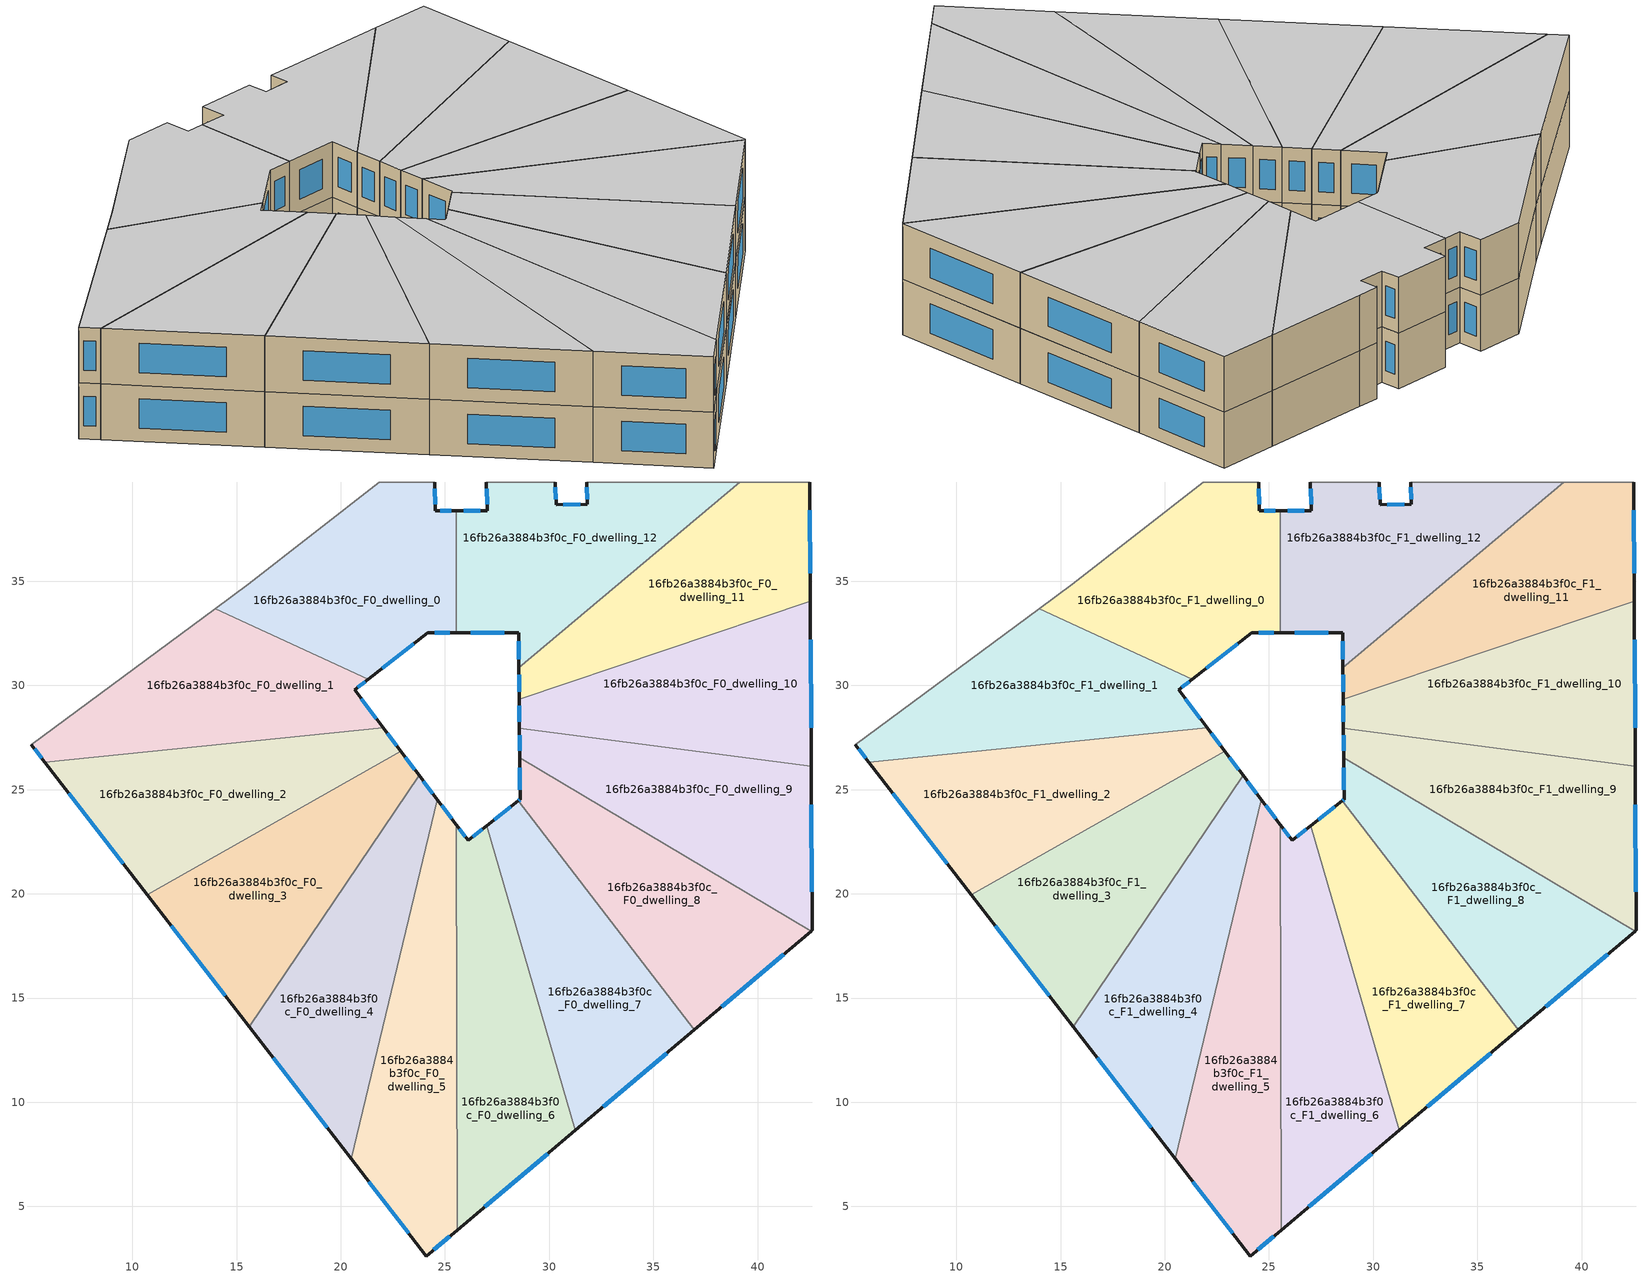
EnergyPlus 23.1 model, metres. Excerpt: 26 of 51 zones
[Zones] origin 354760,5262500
16fb26a3884b3f0c_F0_dwelling_0
 floor ground (EU_floor_Construction): 24.51,39.76 24.54,38.38 25.54,38.38 25.54,32.52 24.18,32.52 21.32,30.29 13.98,33.69 15.55,34.86 21.84,39.76 z0
 wall outside (EU_wall_Construction): 25.54,38.38 24.54,38.38 24.51,39.76 / 21.32,30.29 24.18,32.52 25.54,32.52 z0:3
 wall to 16fb26a3884b3f0c_F0_dwelling_12 (EU_wall_Construction): 25.54,32.52 25.54,38.38 z0:3
 wall to 16fb26a3884b3f0c_F0_dwelling_1 (EU_wall_Construction): 13.98,33.69 21.32,30.29 z0:3
 wall adiabatic (EU_wall_Construction): 24.51,39.76 21.84,39.76 15.55,34.86 13.98,33.69 z0:3
 window (EU_Window_Construction): 25.31,38.38 24.78,38.38 / 24.5,32.52 25.22,32.52 / 21.99,30.82 23.51,32 / 24.53,38.71 24.51,39.44 z0.7:2.3
16fb26a3884b3f0c_F0_dwelling_1
 floor ground (EU_floor_Construction): 21.32,30.29 20.66,29.78 22.03,27.97 5.81,26.31 5.15,27.16 13.98,33.69 z0
 wall outside (EU_wall_Construction): 22.03,27.97 20.66,29.78 21.32,30.29 / 5.15,27.16 5.81,26.31 z0:3
 wall to 16fb26a3884b3f0c_F0_dwelling_2 (EU_wall_Construction): 5.81,26.31 22.03,27.97 z0:3
 wall adiabatic (EU_wall_Construction): 13.98,33.69 5.15,27.16 z0:3
 window (EU_Window_Construction): 20.82,29.9 21.16,30.17 / 21.71,28.4 20.99,29.36 / 5.31,26.96 5.65,26.51 z0.7:2.3
16fb26a3884b3f0c_F0_dwelling_10
 floor ground (EU_floor_Construction): 42.53,34.05 42.58,26.12 28.58,27.94 28.57,29.35 z0
 wall outside (EU_wall_Construction): 28.57,29.35 28.58,27.94 / 42.58,26.12 42.53,34.05 z0:3
 wall to 16fb26a3884b3f0c_F0_dwelling_11 (EU_wall_Construction): 42.53,34.05 28.57,29.35 z0:3
 wall to 16fb26a3884b3f0c_F0_dwelling_9 (EU_wall_Construction): 28.58,27.94 42.58,26.12 z0:3
 window (EU_Window_Construction): 28.57,29.02 28.57,28.27 / 42.57,27.98 42.54,32.19 z0.7:2.3
16fb26a3884b3f0c_F0_dwelling_11
 floor ground (EU_floor_Construction): 42.5,39.75 42.53,34.05 28.57,29.35 28.55,30.86 39.16,39.75 z0
 wall outside (EU_wall_Construction): 28.55,30.86 28.57,29.35 / 42.53,34.05 42.5,39.75 z0:3
 wall to 16fb26a3884b3f0c_F0_dwelling_12 (EU_wall_Construction): 39.16,39.75 28.55,30.86 z0:3
 wall adiabatic (EU_wall_Construction): 42.5,39.75 39.16,39.75 z0:3
 window (EU_Window_Construction): 28.56,30.5 28.56,29.7 / 42.53,35.39 42.51,38.41 z0.7:2.3
16fb26a3884b3f0c_F0_dwelling_12
 floor ground (EU_floor_Construction): 39.16,39.75 28.55,30.86 28.54,32.52 25.54,32.52 25.54,38.38 27.03,38.38 26.99,39.76 30.29,39.76 30.33,38.67 31.83,38.69 31.81,39.76 33.01,39.76 z0
 wall outside (EU_wall_Construction): 31.81,39.76 31.83,38.69 30.33,38.67 30.29,39.76 / 25.54,32.52 28.54,32.52 28.55,30.86 / 26.99,39.76 27.03,38.38 25.54,38.38 z0:3
 wall adiabatic (EU_wall_Construction): 30.29,39.76 26.99,39.76 / 39.16,39.75 33.01,39.76 31.81,39.76 z0:3
 window (EU_Window_Construction): 30.32,38.93 30.3,39.51 / 31.48,38.69 30.69,38.68 / 31.81,39.51 31.83,38.94 / 28.54,32.13 28.55,31.25 / 26.25,32.52 27.84,32.52 / 26.68,38.38 25.89,38.38 / 27,39.43 27.02,38.7 z0.7:2.3
16fb26a3884b3f0c_F0_dwelling_2
 floor ground (EU_floor_Construction): 22.03,27.97 22.89,26.84 10.71,19.97 5.81,26.31 z0
 wall outside (EU_wall_Construction): 22.89,26.84 22.03,27.97 / 5.81,26.31 10.71,19.97 z0:3
 wall to 16fb26a3884b3f0c_F0_dwelling_3 (EU_wall_Construction): 10.71,19.97 22.89,26.84 z0:3
 window (EU_Window_Construction): 22.69,27.1 22.23,27.71 / 6.96,24.82 9.55,21.46 z0.7:2.3
16fb26a3884b3f0c_F0_dwelling_3
 floor ground (EU_floor_Construction): 22.89,26.84 23.76,25.69 15.6,13.63 10.71,19.97 z0
 wall outside (EU_wall_Construction): 23.76,25.69 22.89,26.84 / 10.71,19.97 15.6,13.63 z0:3
 wall to 16fb26a3884b3f0c_F0_dwelling_4 (EU_wall_Construction): 15.6,13.63 23.76,25.69 z0:3
 window (EU_Window_Construction): 23.55,25.96 23.09,26.57 / 11.86,18.48 14.45,15.12 z0.7:2.3
16fb26a3884b3f0c_F0_dwelling_4
 floor ground (EU_floor_Construction): 23.76,25.69 24.63,24.53 20.51,7.29 15.6,13.63 z0
 wall outside (EU_wall_Construction): 24.63,24.53 23.76,25.69 / 15.6,13.63 20.51,7.29 z0:3
 wall to 16fb26a3884b3f0c_F0_dwelling_5 (EU_wall_Construction): 20.51,7.29 24.63,24.53 z0:3
 window (EU_Window_Construction): 24.43,24.8 23.96,25.42 / 16.76,12.14 19.36,8.77 z0.7:2.3
16fb26a3884b3f0c_F0_dwelling_5
 floor ground (EU_floor_Construction): 24.63,24.53 25.55,23.31 25.58,3.86 24.11,2.62 20.51,7.29 z0
 wall outside (EU_wall_Construction): 25.55,23.31 24.63,24.53 / 20.51,7.29 24.11,2.62 25.58,3.86 z0:3
 wall to 16fb26a3884b3f0c_F0_dwelling_6 (EU_wall_Construction): 25.58,3.86 25.55,23.31 z0:3
 window (EU_Window_Construction): 25.34,23.6 24.85,24.24 / 24.46,2.91 25.24,3.57 / 21.35,6.19 23.27,3.72 z0.7:2.3
16fb26a3884b3f0c_F0_dwelling_6
 floor ground (EU_floor_Construction): 27.01,23.27 31.26,8.66 25.58,3.86 25.55,23.31 26.11,22.57 z0
 wall outside (EU_wall_Construction): 27.01,23.27 26.11,22.57 25.55,23.31 / 25.58,3.86 31.26,8.66 z0:3
 wall to 16fb26a3884b3f0c_F0_dwelling_7 (EU_wall_Construction): 31.26,8.66 27.01,23.27 z0:3
 window (EU_Window_Construction): 25.98,22.74 25.68,23.14 / 26.8,23.11 26.33,22.73 / 26.91,4.99 29.92,7.53 z0.7:2.3
16fb26a3884b3f0c_F0_dwelling_7
 floor ground (EU_floor_Construction): 28.52,24.46 36.97,13.48 31.26,8.66 27.01,23.27 z0
 wall outside (EU_wall_Construction): 28.52,24.46 27.01,23.27 / 31.26,8.66 36.97,13.48 z0:3
 wall to 16fb26a3884b3f0c_F0_dwelling_8 (EU_wall_Construction): 36.97,13.48 28.52,24.46 z0:3
 window (EU_Window_Construction): 28.17,24.18 27.37,23.55 / 32.6,9.79 35.63,12.35 z0.7:2.3
16fb26a3884b3f0c_F0_dwelling_8
 floor ground (EU_floor_Construction): 42.58,18.21 36.97,13.48 28.52,24.46 28.6,24.53 28.59,26.52 z0
 wall outside (EU_wall_Construction): 28.59,26.52 28.6,24.53 28.52,24.46 / 36.97,13.48 42.58,18.21 z0:3
 wall to 16fb26a3884b3f0c_F0_dwelling_9 (EU_wall_Construction): 42.58,18.21 28.59,26.52 z0:3
 window (EU_Window_Construction): 28.58,24.51 28.54,24.48 / 28.59,26.06 28.6,25 / 38.29,14.59 41.26,17.1 z0.7:2.3
16fb26a3884b3f0c_F0_dwelling_9
 floor ground (EU_floor_Construction): 42.58,26.12 42.62,18.25 42.58,18.21 28.59,26.52 28.58,27.94 z0
 wall outside (EU_wall_Construction): 28.58,27.94 28.59,26.52 / 42.58,18.21 42.62,18.25 42.58,26.12 z0:3
 window (EU_Window_Construction): 28.58,27.61 28.59,26.86 / 42.61,20.1 42.59,24.27 z0.7:2.3
16fb26a3884b3f0c_F1_dwelling_0
 floor to 16fb26a3884b3f0c_F0_dwelling_0 (EU_floor_Construction): 24.51,39.76 24.54,38.38 25.54,38.38 25.54,32.52 24.18,32.52 21.32,30.29 13.98,33.69 15.55,34.86 21.84,39.76 z3
 wall outside (EU_wall_Construction): 25.54,38.38 24.54,38.38 24.51,39.76 / 21.32,30.29 24.18,32.52 25.54,32.52 z3:6
 wall to 16fb26a3884b3f0c_F1_dwelling_12 (EU_wall_Construction): 25.54,32.52 25.54,38.38 z3:6
 wall to 16fb26a3884b3f0c_F1_dwelling_1 (EU_wall_Construction): 13.98,33.69 21.32,30.29 z3:6
 wall adiabatic (EU_wall_Construction): 24.51,39.76 21.84,39.76 15.55,34.86 13.98,33.69 z3:6
 window (EU_Window_Construction): 25.31,38.38 24.78,38.38 / 24.5,32.52 25.22,32.52 / 21.99,30.82 23.51,32 / 24.53,38.71 24.51,39.44 z3.7:5.3
 ceiling to 16fb26a3884b3f0c_F2_dwelling_0 (EU_floor_Construction): 25.54,32.52 25.54,38.38 24.54,38.38 24.51,39.76 21.84,39.76 15.55,34.86 13.98,33.69 21.32,30.29 24.18,32.52 z6
16fb26a3884b3f0c_F1_dwelling_1
 floor to 16fb26a3884b3f0c_F0_dwelling_1 (EU_floor_Construction): 21.32,30.29 20.66,29.78 22.03,27.97 5.81,26.31 5.15,27.16 13.98,33.69 z3
 wall outside (EU_wall_Construction): 22.03,27.97 20.66,29.78 21.32,30.29 / 5.15,27.16 5.81,26.31 z3:6
 wall to 16fb26a3884b3f0c_F1_dwelling_2 (EU_wall_Construction): 5.81,26.31 22.03,27.97 z3:6
 wall adiabatic (EU_wall_Construction): 13.98,33.69 5.15,27.16 z3:6
 window (EU_Window_Construction): 20.82,29.9 21.16,30.17 / 21.71,28.4 20.99,29.36 / 5.31,26.96 5.65,26.51 z3.7:5.3
 ceiling to 16fb26a3884b3f0c_F2_dwelling_1 (EU_floor_Construction): 22.03,27.97 20.66,29.78 21.32,30.29 13.98,33.69 5.15,27.16 5.81,26.31 z6
16fb26a3884b3f0c_F1_dwelling_10
 floor to 16fb26a3884b3f0c_F0_dwelling_10 (EU_floor_Construction): 42.53,34.05 42.58,26.12 28.58,27.94 28.57,29.35 z3
 wall outside (EU_wall_Construction): 28.57,29.35 28.58,27.94 / 42.58,26.12 42.53,34.05 z3:6
 wall to 16fb26a3884b3f0c_F1_dwelling_11 (EU_wall_Construction): 42.53,34.05 28.57,29.35 z3:6
 wall to 16fb26a3884b3f0c_F1_dwelling_9 (EU_wall_Construction): 28.58,27.94 42.58,26.12 z3:6
 window (EU_Window_Construction): 28.57,29.02 28.57,28.27 / 42.57,27.98 42.54,32.19 z3.7:5.3
 ceiling to 16fb26a3884b3f0c_F2_dwelling_10 (EU_floor_Construction): 42.58,26.12 42.53,34.05 28.57,29.35 28.58,27.94 z6
16fb26a3884b3f0c_F1_dwelling_11
 floor to 16fb26a3884b3f0c_F0_dwelling_11 (EU_floor_Construction): 42.5,39.75 42.53,34.05 28.57,29.35 28.55,30.86 39.16,39.75 z3
 wall outside (EU_wall_Construction): 28.55,30.86 28.57,29.35 / 42.53,34.05 42.5,39.75 z3:6
 wall to 16fb26a3884b3f0c_F1_dwelling_12 (EU_wall_Construction): 39.16,39.75 28.55,30.86 z3:6
 wall adiabatic (EU_wall_Construction): 42.5,39.75 39.16,39.75 z3:6
 window (EU_Window_Construction): 28.56,30.5 28.56,29.7 / 42.53,35.39 42.51,38.41 z3.7:5.3
 ceiling to 16fb26a3884b3f0c_F2_dwelling_11 (EU_floor_Construction): 42.53,34.05 42.5,39.75 39.16,39.75 28.55,30.86 28.57,29.35 z6
16fb26a3884b3f0c_F1_dwelling_12
 floor to 16fb26a3884b3f0c_F0_dwelling_12 (EU_floor_Construction): 39.16,39.75 28.55,30.86 28.54,32.52 25.54,32.52 25.54,38.38 27.03,38.38 26.99,39.76 30.29,39.76 30.33,38.67 31.83,38.69 31.81,39.76 33.01,39.76 z3
 wall outside (EU_wall_Construction): 31.81,39.76 31.83,38.69 30.33,38.67 30.29,39.76 / 25.54,32.52 28.54,32.52 28.55,30.86 / 26.99,39.76 27.03,38.38 25.54,38.38 z3:6
 wall adiabatic (EU_wall_Construction): 30.29,39.76 26.99,39.76 / 39.16,39.75 33.01,39.76 31.81,39.76 z3:6
 window (EU_Window_Construction): 30.32,38.93 30.3,39.51 / 31.48,38.69 30.69,38.68 / 31.81,39.51 31.83,38.94 / 28.54,32.13 28.55,31.25 / 26.25,32.52 27.84,32.52 / 26.68,38.38 25.89,38.38 / 27,39.43 27.02,38.7 z3.7:5.3
 ceiling to 16fb26a3884b3f0c_F2_dwelling_12 (EU_floor_Construction): 39.16,39.75 33.01,39.76 31.81,39.76 31.83,38.69 30.33,38.67 30.29,39.76 26.99,39.76 27.03,38.38 25.54,38.38 25.54,32.52 28.54,32.52 28.55,30.86 z6
16fb26a3884b3f0c_F1_dwelling_2
 floor to 16fb26a3884b3f0c_F0_dwelling_2 (EU_floor_Construction): 22.03,27.97 22.89,26.84 10.71,19.97 5.81,26.31 z3
 wall outside (EU_wall_Construction): 22.89,26.84 22.03,27.97 / 5.81,26.31 10.71,19.97 z3:6
 wall to 16fb26a3884b3f0c_F1_dwelling_3 (EU_wall_Construction): 10.71,19.97 22.89,26.84 z3:6
 window (EU_Window_Construction): 22.69,27.1 22.23,27.71 / 6.96,24.82 9.55,21.46 z3.7:5.3
 ceiling to 16fb26a3884b3f0c_F2_dwelling_2 (EU_floor_Construction): 22.89,26.84 22.03,27.97 5.81,26.31 10.71,19.97 z6
16fb26a3884b3f0c_F1_dwelling_3
 floor to 16fb26a3884b3f0c_F0_dwelling_3 (EU_floor_Construction): 22.89,26.84 23.76,25.69 15.6,13.63 10.71,19.97 z3
 wall outside (EU_wall_Construction): 23.76,25.69 22.89,26.84 / 10.71,19.97 15.6,13.63 z3:6
 wall to 16fb26a3884b3f0c_F1_dwelling_4 (EU_wall_Construction): 15.6,13.63 23.76,25.69 z3:6
 window (EU_Window_Construction): 23.55,25.96 23.09,26.57 / 11.86,18.48 14.45,15.12 z3.7:5.3
 ceiling to 16fb26a3884b3f0c_F2_dwelling_3 (EU_floor_Construction): 15.6,13.63 23.76,25.69 22.89,26.84 10.71,19.97 z6
16fb26a3884b3f0c_F1_dwelling_4
 floor to 16fb26a3884b3f0c_F0_dwelling_4 (EU_floor_Construction): 23.76,25.69 24.63,24.53 20.51,7.29 15.6,13.63 z3
 wall outside (EU_wall_Construction): 24.63,24.53 23.76,25.69 / 15.6,13.63 20.51,7.29 z3:6
 wall to 16fb26a3884b3f0c_F1_dwelling_5 (EU_wall_Construction): 20.51,7.29 24.63,24.53 z3:6
 window (EU_Window_Construction): 24.43,24.8 23.96,25.42 / 16.76,12.14 19.36,8.77 z3.7:5.3
 ceiling to 16fb26a3884b3f0c_F2_dwelling_4 (EU_floor_Construction): 20.51,7.29 24.63,24.53 23.76,25.69 15.6,13.63 z6
16fb26a3884b3f0c_F1_dwelling_5
 floor to 16fb26a3884b3f0c_F0_dwelling_5 (EU_floor_Construction): 24.63,24.53 25.55,23.31 25.58,3.86 24.11,2.62 20.51,7.29 z3
 wall outside (EU_wall_Construction): 25.55,23.31 24.63,24.53 / 20.51,7.29 24.11,2.62 25.58,3.86 z3:6
 wall to 16fb26a3884b3f0c_F1_dwelling_6 (EU_wall_Construction): 25.58,3.86 25.55,23.31 z3:6
 window (EU_Window_Construction): 25.34,23.6 24.85,24.24 / 24.46,2.91 25.24,3.57 / 21.35,6.19 23.27,3.72 z3.7:5.3
 ceiling to 16fb26a3884b3f0c_F2_dwelling_5 (EU_floor_Construction): 25.58,3.86 25.55,23.31 24.63,24.53 20.51,7.29 24.11,2.62 z6
16fb26a3884b3f0c_F1_dwelling_6
 floor to 16fb26a3884b3f0c_F0_dwelling_6 (EU_floor_Construction): 27.01,23.27 31.26,8.66 25.58,3.86 25.55,23.31 26.11,22.57 z3
 wall outside (EU_wall_Construction): 27.01,23.27 26.11,22.57 25.55,23.31 / 25.58,3.86 31.26,8.66 z3:6
 wall to 16fb26a3884b3f0c_F1_dwelling_7 (EU_wall_Construction): 31.26,8.66 27.01,23.27 z3:6
 window (EU_Window_Construction): 25.98,22.74 25.68,23.14 / 26.8,23.11 26.33,22.73 / 26.91,4.99 29.92,7.53 z3.7:5.3
 ceiling to 16fb26a3884b3f0c_F2_dwelling_6 (EU_floor_Construction): 31.26,8.66 27.01,23.27 26.11,22.57 25.55,23.31 25.58,3.86 z6
16fb26a3884b3f0c_F1_dwelling_7
 floor to 16fb26a3884b3f0c_F0_dwelling_7 (EU_floor_Construction): 28.52,24.46 36.97,13.48 31.26,8.66 27.01,23.27 z3
 wall outside (EU_wall_Construction): 28.52,24.46 27.01,23.27 / 31.26,8.66 36.97,13.48 z3:6
 wall to 16fb26a3884b3f0c_F1_dwelling_8 (EU_wall_Construction): 36.97,13.48 28.52,24.46 z3:6
 window (EU_Window_Construction): 28.17,24.18 27.37,23.55 / 32.6,9.79 35.63,12.35 z3.7:5.3
 ceiling to 16fb26a3884b3f0c_F2_dwelling_7 (EU_floor_Construction): 36.97,13.48 28.52,24.46 27.01,23.27 31.26,8.66 z6
16fb26a3884b3f0c_F1_dwelling_8
 floor to 16fb26a3884b3f0c_F0_dwelling_8 (EU_floor_Construction): 42.58,18.21 36.97,13.48 28.52,24.46 28.6,24.53 28.59,26.52 z3
 wall outside (EU_wall_Construction): 28.59,26.52 28.6,24.53 28.52,24.46 / 36.97,13.48 42.58,18.21 z3:6
 wall to 16fb26a3884b3f0c_F1_dwelling_9 (EU_wall_Construction): 42.58,18.21 28.59,26.52 z3:6
 window (EU_Window_Construction): 28.58,24.51 28.54,24.48 / 28.59,26.06 28.6,25 / 38.29,14.59 41.26,17.1 z3.7:5.3
 ceiling to 16fb26a3884b3f0c_F2_dwelling_8 (EU_floor_Construction): 42.58,18.21 28.59,26.52 28.6,24.53 28.52,24.46 36.97,13.48 z6
16fb26a3884b3f0c_F1_dwelling_9
 floor to 16fb26a3884b3f0c_F0_dwelling_9 (EU_floor_Construction): 42.58,26.12 42.62,18.25 42.58,18.21 28.59,26.52 28.58,27.94 z3
 wall outside (EU_wall_Construction): 28.58,27.94 28.59,26.52 / 42.58,18.21 42.62,18.25 42.58,26.12 z3:6
 window (EU_Window_Construction): 28.58,27.61 28.59,26.86 / 42.61,20.1 42.59,24.27 z3.7:5.3
 ceiling to 16fb26a3884b3f0c_F2_dwelling_9 (EU_floor_Construction): 42.62,18.25 42.58,26.12 28.58,27.94 28.59,26.52 42.58,18.21 z6
[Building]
EU S2 Campaign: North Axis=0; Terrain=City; Solar Distribution=FullExterior
[Site:Location]
Budapest.Ferenc.Liszt.Intl.AP: Latitude=47.437; Longitude=19.256; Time Zone=1; Elevation=185
[SizingPeriod:WeatherFileDays]
AnnualSizingPeriod: Begin Month=1; Begin Day of Month=1; End Month=12; End Day of Month=31; Day of Week for Start Day=Monday; Use Weather File Daylight Saving Period=No; Use Weather File Rain and Snow Indicators=No
[MATERIAL]
EU_InternalMass_Material: Roughness=MediumRough; Thickness=0.1; Conductivity=1; Density=1800; Specific Heat=900; Thermal Absorptance=0.9; Solar Absorptance=0.7; Visible Absorptance=0.7
[MATERIAL:NOMASS] Roughness=MediumRough; Thermal Absorptance=0.9; Solar Absorptance=0.7; Visible Absorptance=0.7
Name | Thermal Resistance
EU_wall_NoMass | 0.832559
EU_floor_NoMass | 0.872794
[WINDOWMATERIAL:SIMPLEGLAZINGSYSTEM]
EU_Window_SimpleGlazing: UFactor=2.79869; Solar Heat Gain Coefficient=0.75; Visible Transmittance=0.75
[CONSTRUCTION]
EU_wall_Construction: EU_wall_NoMass
EU_floor_Construction: EU_floor_NoMass
EU_Window_Construction: EU_Window_SimpleGlazing
EU_InternalMass_Construction: EU_InternalMass_Material
[ZONE] Type=1; Multiplier=1; Ceiling Height=autocalculate; Floor Area=autocalculate; Part of Total Floor Area=Yes
Name | Volume
16fb26a3884b3f0c_F0_dwelling_0; 16fb26a3884b3f0c_F1_dwelling_0 | 196.08
16fb26a3884b3f0c_F0_dwelling_1; 16fb26a3884b3f0c_F1_dwelling_1 | 196.106
16fb26a3884b3f0c_F0_dwelling_10; 16fb26a3884b3f0c_F1_dwelling_10 | 196.113
16fb26a3884b3f0c_F0_dwelling_11; 16fb26a3884b3f0c_F1_dwelling_11 | 196.056
16fb26a3884b3f0c_F0_dwelling_12; 16fb26a3884b3f0c_F1_dwelling_12 | 196.088
16fb26a3884b3f0c_F0_dwelling_2; 16fb26a3884b3f0c_F1_dwelling_2 | 196.065
16fb26a3884b3f0c_F0_dwelling_3; 16fb26a3884b3f0c_F1_dwelling_3 | 196.089
16fb26a3884b3f0c_F0_dwelling_4; 16fb26a3884b3f0c_F1_dwelling_4 | 196.069
16fb26a3884b3f0c_F0_dwelling_5; 16fb26a3884b3f0c_F1_dwelling_5 | 196.125
16fb26a3884b3f0c_F0_dwelling_6; 16fb26a3884b3f0c_F1_dwelling_6 | 196.055
16fb26a3884b3f0c_F0_dwelling_7; 16fb26a3884b3f0c_F1_dwelling_7 | 196.07
16fb26a3884b3f0c_F0_dwelling_8; 16fb26a3884b3f0c_F1_dwelling_8 | 196.077
16fb26a3884b3f0c_F0_dwelling_9; 16fb26a3884b3f0c_F1_dwelling_9 | 196.085
[INTERNALMASS] Construction=EU_InternalMass_Construction
Name | Zone or ZoneList | Surface Area
16fb26a3884b3f0c_F0_dwelling_0_EU_InternalMass | 16fb26a3884b3f0c_F0_dwelling_0 | 65.3599
16fb26a3884b3f0c_F0_dwelling_1_EU_InternalMass | 16fb26a3884b3f0c_F0_dwelling_1 | 65.3687
16fb26a3884b3f0c_F0_dwelling_2_EU_InternalMass | 16fb26a3884b3f0c_F0_dwelling_2 | 65.3551
16fb26a3884b3f0c_F0_dwelling_3_EU_InternalMass | 16fb26a3884b3f0c_F0_dwelling_3 | 65.3631
16fb26a3884b3f0c_F0_dwelling_4_EU_InternalMass | 16fb26a3884b3f0c_F0_dwelling_4 | 65.3565
16fb26a3884b3f0c_F0_dwelling_5_EU_InternalMass | 16fb26a3884b3f0c_F0_dwelling_5 | 65.3752
16fb26a3884b3f0c_F0_dwelling_6_EU_InternalMass | 16fb26a3884b3f0c_F0_dwelling_6 | 65.3517
16fb26a3884b3f0c_F0_dwelling_7_EU_InternalMass | 16fb26a3884b3f0c_F0_dwelling_7 | 65.3567
16fb26a3884b3f0c_F0_dwelling_8_EU_InternalMass | 16fb26a3884b3f0c_F0_dwelling_8 | 65.3591
16fb26a3884b3f0c_F0_dwelling_9_EU_InternalMass | 16fb26a3884b3f0c_F0_dwelling_9 | 65.3618
16fb26a3884b3f0c_F0_dwelling_10_EU_InternalMass | 16fb26a3884b3f0c_F0_dwelling_10 | 65.3712
16fb26a3884b3f0c_F0_dwelling_11_EU_InternalMass | 16fb26a3884b3f0c_F0_dwelling_11 | 65.352
16fb26a3884b3f0c_F0_dwelling_12_EU_InternalMass | 16fb26a3884b3f0c_F0_dwelling_12 | 65.3628
16fb26a3884b3f0c_F1_dwelling_0_EU_InternalMass | 16fb26a3884b3f0c_F1_dwelling_0 | 65.3599
16fb26a3884b3f0c_F1_dwelling_1_EU_InternalMass | 16fb26a3884b3f0c_F1_dwelling_1 | 65.3687
16fb26a3884b3f0c_F1_dwelling_2_EU_InternalMass | 16fb26a3884b3f0c_F1_dwelling_2 | 65.3551
16fb26a3884b3f0c_F1_dwelling_3_EU_InternalMass | 16fb26a3884b3f0c_F1_dwelling_3 | 65.3631
16fb26a3884b3f0c_F1_dwelling_4_EU_InternalMass | 16fb26a3884b3f0c_F1_dwelling_4 | 65.3565
16fb26a3884b3f0c_F1_dwelling_5_EU_InternalMass | 16fb26a3884b3f0c_F1_dwelling_5 | 65.3752
16fb26a3884b3f0c_F1_dwelling_6_EU_InternalMass | 16fb26a3884b3f0c_F1_dwelling_6 | 65.3517
16fb26a3884b3f0c_F1_dwelling_7_EU_InternalMass | 16fb26a3884b3f0c_F1_dwelling_7 | 65.3567
16fb26a3884b3f0c_F1_dwelling_8_EU_InternalMass | 16fb26a3884b3f0c_F1_dwelling_8 | 65.3591
16fb26a3884b3f0c_F1_dwelling_9_EU_InternalMass | 16fb26a3884b3f0c_F1_dwelling_9 | 65.3618
16fb26a3884b3f0c_F1_dwelling_10_EU_InternalMass | 16fb26a3884b3f0c_F1_dwelling_10 | 65.3712
16fb26a3884b3f0c_F1_dwelling_11_EU_InternalMass | 16fb26a3884b3f0c_F1_dwelling_11 | 65.352
16fb26a3884b3f0c_F1_dwelling_12_EU_InternalMass | 16fb26a3884b3f0c_F1_dwelling_12 | 65.3628
[OTHEREQUIPMENT] Fuel Type=Electricity; Design Level Calculation Method=Watts/Area; Power per Zone Floor Area=1; Fraction Latent=0; Fraction Radiant=0; Fraction Lost=0; Carbon Dioxide Generation Rate=0; EndUse Subcategory=EU_Step8_InternalGains
Name | Zone or ZoneList or Space or SpaceList | Schedule
EU_Step8_InternalGain_16fb26a3884b3f0c_F0_dwelling_0_f000 | 16fb26a3884b3f0c_F0_dwelling_0 | EU_Step8_GainSchedule_16fb26a3884b3f0c_F0_dwelling_0_f000
EU_Step8_InternalGain_16fb26a3884b3f0c_F0_dwelling_1_f000 | 16fb26a3884b3f0c_F0_dwelling_1 | EU_Step8_GainSchedule_16fb26a3884b3f0c_F0_dwelling_1_f000
EU_Step8_InternalGain_16fb26a3884b3f0c_F0_dwelling_2_f000 | 16fb26a3884b3f0c_F0_dwelling_2 | EU_Step8_GainSchedule_16fb26a3884b3f0c_F0_dwelling_2_f000
EU_Step8_InternalGain_16fb26a3884b3f0c_F0_dwelling_3_f000 | 16fb26a3884b3f0c_F0_dwelling_3 | EU_Step8_GainSchedule_16fb26a3884b3f0c_F0_dwelling_3_f000
EU_Step8_InternalGain_16fb26a3884b3f0c_F0_dwelling_4_f000 | 16fb26a3884b3f0c_F0_dwelling_4 | EU_Step8_GainSchedule_16fb26a3884b3f0c_F0_dwelling_4_f000
EU_Step8_InternalGain_16fb26a3884b3f0c_F0_dwelling_5_f000 | 16fb26a3884b3f0c_F0_dwelling_5 | EU_Step8_GainSchedule_16fb26a3884b3f0c_F0_dwelling_5_f000
EU_Step8_InternalGain_16fb26a3884b3f0c_F0_dwelling_6_f000 | 16fb26a3884b3f0c_F0_dwelling_6 | EU_Step8_GainSchedule_16fb26a3884b3f0c_F0_dwelling_6_f000
EU_Step8_InternalGain_16fb26a3884b3f0c_F0_dwelling_7_f000 | 16fb26a3884b3f0c_F0_dwelling_7 | EU_Step8_GainSchedule_16fb26a3884b3f0c_F0_dwelling_7_f000
EU_Step8_InternalGain_16fb26a3884b3f0c_F0_dwelling_8_f000 | 16fb26a3884b3f0c_F0_dwelling_8 | EU_Step8_GainSchedule_16fb26a3884b3f0c_F0_dwelling_8_f000
EU_Step8_InternalGain_16fb26a3884b3f0c_F0_dwelling_9_f000 | 16fb26a3884b3f0c_F0_dwelling_9 | EU_Step8_GainSchedule_16fb26a3884b3f0c_F0_dwelling_9_f000
EU_Step8_InternalGain_16fb26a3884b3f0c_F0_dwelling_10_f000 | 16fb26a3884b3f0c_F0_dwelling_10 | EU_Step8_GainSchedule_16fb26a3884b3f0c_F0_dwelling_10_f000
EU_Step8_InternalGain_16fb26a3884b3f0c_F0_dwelling_11_f000 | 16fb26a3884b3f0c_F0_dwelling_11 | EU_Step8_GainSchedule_16fb26a3884b3f0c_F0_dwelling_11_f000
EU_Step8_InternalGain_16fb26a3884b3f0c_F0_dwelling_12_f000 | 16fb26a3884b3f0c_F0_dwelling_12 | EU_Step8_GainSchedule_16fb26a3884b3f0c_F0_dwelling_12_f000
EU_Step8_InternalGain_16fb26a3884b3f0c_F1_dwelling_0_f000 | 16fb26a3884b3f0c_F1_dwelling_0 | EU_Step8_GainSchedule_16fb26a3884b3f0c_F1_dwelling_0_f000
EU_Step8_InternalGain_16fb26a3884b3f0c_F1_dwelling_1_f000 | 16fb26a3884b3f0c_F1_dwelling_1 | EU_Step8_GainSchedule_16fb26a3884b3f0c_F1_dwelling_1_f000
EU_Step8_InternalGain_16fb26a3884b3f0c_F1_dwelling_2_f000 | 16fb26a3884b3f0c_F1_dwelling_2 | EU_Step8_GainSchedule_16fb26a3884b3f0c_F1_dwelling_2_f000
EU_Step8_InternalGain_16fb26a3884b3f0c_F1_dwelling_3_f000 | 16fb26a3884b3f0c_F1_dwelling_3 | EU_Step8_GainSchedule_16fb26a3884b3f0c_F1_dwelling_3_f000
EU_Step8_InternalGain_16fb26a3884b3f0c_F1_dwelling_4_f000 | 16fb26a3884b3f0c_F1_dwelling_4 | EU_Step8_GainSchedule_16fb26a3884b3f0c_F1_dwelling_4_f000
EU_Step8_InternalGain_16fb26a3884b3f0c_F1_dwelling_5_f000 | 16fb26a3884b3f0c_F1_dwelling_5 | EU_Step8_GainSchedule_16fb26a3884b3f0c_F1_dwelling_5_f000
EU_Step8_InternalGain_16fb26a3884b3f0c_F1_dwelling_6_f000 | 16fb26a3884b3f0c_F1_dwelling_6 | EU_Step8_GainSchedule_16fb26a3884b3f0c_F1_dwelling_6_f000
EU_Step8_InternalGain_16fb26a3884b3f0c_F1_dwelling_7_f000 | 16fb26a3884b3f0c_F1_dwelling_7 | EU_Step8_GainSchedule_16fb26a3884b3f0c_F1_dwelling_7_f000
EU_Step8_InternalGain_16fb26a3884b3f0c_F1_dwelling_8_f000 | 16fb26a3884b3f0c_F1_dwelling_8 | EU_Step8_GainSchedule_16fb26a3884b3f0c_F1_dwelling_8_f000
EU_Step8_InternalGain_16fb26a3884b3f0c_F1_dwelling_9_f000 | 16fb26a3884b3f0c_F1_dwelling_9 | EU_Step8_GainSchedule_16fb26a3884b3f0c_F1_dwelling_9_f000
EU_Step8_InternalGain_16fb26a3884b3f0c_F1_dwelling_10_f000 | 16fb26a3884b3f0c_F1_dwelling_10 | EU_Step8_GainSchedule_16fb26a3884b3f0c_F1_dwelling_10_f000
EU_Step8_InternalGain_16fb26a3884b3f0c_F1_dwelling_11_f000 | 16fb26a3884b3f0c_F1_dwelling_11 | EU_Step8_GainSchedule_16fb26a3884b3f0c_F1_dwelling_11_f000
EU_Step8_InternalGain_16fb26a3884b3f0c_F1_dwelling_12_f000 | 16fb26a3884b3f0c_F1_dwelling_12 | EU_Step8_GainSchedule_16fb26a3884b3f0c_F1_dwelling_12_f000
[ZONEVENTILATION:DESIGNFLOWRATE] Schedule=EU_AlwaysOn; Design Flow Rate Calculation Method=AirChanges/Hour; Air Changes per Hour=0.475469; Ventilation Type=Natural; Fan Pressure Rise=0; Fan Total Efficiency=1; Constant Term Coefficient=1; Temperature Term Coefficient=0; Velocity Term Coefficient=0; Velocity Squared Term Coefficient=0; Minimum Indoor Temperature=-100; Maximum Indoor Temperature=100; Delta Temperature=-100; Minimum Outdoor Temperature=-100; Maximum Outdoor Temperature=100; Maximum Wind Speed=40
Name | Zone or ZoneList or Space or SpaceList
EU_ConstantAir_16fb26a3884b3f0c_F0_dwelling_0 | 16fb26a3884b3f0c_F0_dwelling_0
EU_ConstantAir_16fb26a3884b3f0c_F0_dwelling_1 | 16fb26a3884b3f0c_F0_dwelling_1
EU_ConstantAir_16fb26a3884b3f0c_F0_dwelling_2 | 16fb26a3884b3f0c_F0_dwelling_2
EU_ConstantAir_16fb26a3884b3f0c_F0_dwelling_3 | 16fb26a3884b3f0c_F0_dwelling_3
EU_ConstantAir_16fb26a3884b3f0c_F0_dwelling_4 | 16fb26a3884b3f0c_F0_dwelling_4
EU_ConstantAir_16fb26a3884b3f0c_F0_dwelling_5 | 16fb26a3884b3f0c_F0_dwelling_5
EU_ConstantAir_16fb26a3884b3f0c_F0_dwelling_6 | 16fb26a3884b3f0c_F0_dwelling_6
EU_ConstantAir_16fb26a3884b3f0c_F0_dwelling_7 | 16fb26a3884b3f0c_F0_dwelling_7
EU_ConstantAir_16fb26a3884b3f0c_F0_dwelling_8 | 16fb26a3884b3f0c_F0_dwelling_8
EU_ConstantAir_16fb26a3884b3f0c_F0_dwelling_9 | 16fb26a3884b3f0c_F0_dwelling_9
EU_ConstantAir_16fb26a3884b3f0c_F0_dwelling_10 | 16fb26a3884b3f0c_F0_dwelling_10
EU_ConstantAir_16fb26a3884b3f0c_F0_dwelling_11 | 16fb26a3884b3f0c_F0_dwelling_11
EU_ConstantAir_16fb26a3884b3f0c_F0_dwelling_12 | 16fb26a3884b3f0c_F0_dwelling_12
EU_ConstantAir_16fb26a3884b3f0c_F1_dwelling_0 | 16fb26a3884b3f0c_F1_dwelling_0
EU_ConstantAir_16fb26a3884b3f0c_F1_dwelling_1 | 16fb26a3884b3f0c_F1_dwelling_1
EU_ConstantAir_16fb26a3884b3f0c_F1_dwelling_2 | 16fb26a3884b3f0c_F1_dwelling_2
EU_ConstantAir_16fb26a3884b3f0c_F1_dwelling_3 | 16fb26a3884b3f0c_F1_dwelling_3
EU_ConstantAir_16fb26a3884b3f0c_F1_dwelling_4 | 16fb26a3884b3f0c_F1_dwelling_4
EU_ConstantAir_16fb26a3884b3f0c_F1_dwelling_5 | 16fb26a3884b3f0c_F1_dwelling_5
EU_ConstantAir_16fb26a3884b3f0c_F1_dwelling_6 | 16fb26a3884b3f0c_F1_dwelling_6
EU_ConstantAir_16fb26a3884b3f0c_F1_dwelling_7 | 16fb26a3884b3f0c_F1_dwelling_7
EU_ConstantAir_16fb26a3884b3f0c_F1_dwelling_8 | 16fb26a3884b3f0c_F1_dwelling_8
EU_ConstantAir_16fb26a3884b3f0c_F1_dwelling_9 | 16fb26a3884b3f0c_F1_dwelling_9
EU_ConstantAir_16fb26a3884b3f0c_F1_dwelling_10 | 16fb26a3884b3f0c_F1_dwelling_10
EU_ConstantAir_16fb26a3884b3f0c_F1_dwelling_11 | 16fb26a3884b3f0c_F1_dwelling_11
EU_ConstantAir_16fb26a3884b3f0c_F1_dwelling_12 | 16fb26a3884b3f0c_F1_dwelling_12
[HVACTEMPLATE:THERMOSTAT] Constant Heating Setpoint=20; Constant Cooling Setpoint=50
EU_HeatOnly_16fb26a3884b3f0c_F0_dwelling_0; EU_HeatOnly_16fb26a3884b3f0c_F0_dwelling_1; EU_HeatOnly_16fb26a3884b3f0c_F0_dwelling_2; EU_HeatOnly_16fb26a3884b3f0c_F0_dwelling_3; EU_HeatOnly_16fb26a3884b3f0c_F0_dwelling_4; EU_HeatOnly_16fb26a3884b3f0c_F0_dwelling_5; EU_HeatOnly_16fb26a3884b3f0c_F0_dwelling_6; EU_HeatOnly_16fb26a3884b3f0c_F0_dwelling_7; EU_HeatOnly_16fb26a3884b3f0c_F0_dwelling_8; EU_HeatOnly_16fb26a3884b3f0c_F0_dwelling_9; EU_HeatOnly_16fb26a3884b3f0c_F0_dwelling_10; EU_HeatOnly_16fb26a3884b3f0c_F0_dwelling_11; EU_HeatOnly_16fb26a3884b3f0c_F0_dwelling_12; EU_HeatOnly_16fb26a3884b3f0c_F1_dwelling_0; EU_HeatOnly_16fb26a3884b3f0c_F1_dwelling_1; EU_HeatOnly_16fb26a3884b3f0c_F1_dwelling_2; EU_HeatOnly_16fb26a3884b3f0c_F1_dwelling_3; EU_HeatOnly_16fb26a3884b3f0c_F1_dwelling_4; EU_HeatOnly_16fb26a3884b3f0c_F1_dwelling_5; EU_HeatOnly_16fb26a3884b3f0c_F1_dwelling_6; EU_HeatOnly_16fb26a3884b3f0c_F1_dwelling_7; EU_HeatOnly_16fb26a3884b3f0c_F1_dwelling_8; EU_HeatOnly_16fb26a3884b3f0c_F1_dwelling_9; EU_HeatOnly_16fb26a3884b3f0c_F1_dwelling_10; EU_HeatOnly_16fb26a3884b3f0c_F1_dwelling_11; EU_HeatOnly_16fb26a3884b3f0c_F1_dwelling_12; EU_HeatOnly_16fb26a3884b3f0c_F2_dwelling_0; EU_HeatOnly_16fb26a3884b3f0c_F2_dwelling_1; EU_HeatOnly_16fb26a3884b3f0c_F2_dwelling_2; EU_HeatOnly_16fb26a3884b3f0c_F2_dwelling_3; EU_HeatOnly_16fb26a3884b3f0c_F2_dwelling_4; EU_HeatOnly_16fb26a3884b3f0c_F2_dwelling_5; EU_HeatOnly_16fb26a3884b3f0c_F2_dwelling_6; EU_HeatOnly_16fb26a3884b3f0c_F2_dwelling_7; EU_HeatOnly_16fb26a3884b3f0c_F2_dwelling_8; EU_HeatOnly_16fb26a3884b3f0c_F2_dwelling_9; EU_HeatOnly_16fb26a3884b3f0c_F2_dwelling_10; EU_HeatOnly_16fb26a3884b3f0c_F2_dwelling_11; EU_HeatOnly_16fb26a3884b3f0c_F2_dwelling_12; EU_HeatOnly_16fb26a3884b3f0c_F3_dwelling_0; EU_HeatOnly_16fb26a3884b3f0c_F3_dwelling_1; EU_HeatOnly_16fb26a3884b3f0c_F3_dwelling_2; EU_HeatOnly_16fb26a3884b3f0c_F3_dwelling_3; EU_HeatOnly_16fb26a3884b3f0c_F3_dwelling_4; EU_HeatOnly_16fb26a3884b3f0c_F3_dwelling_5; EU_HeatOnly_16fb26a3884b3f0c_F3_dwelling_6; EU_HeatOnly_16fb26a3884b3f0c_F3_dwelling_7; EU_HeatOnly_16fb26a3884b3f0c_F3_dwelling_8; EU_HeatOnly_16fb26a3884b3f0c_F3_dwelling_9; EU_HeatOnly_16fb26a3884b3f0c_F3_dwelling_10; EU_HeatOnly_16fb26a3884b3f0c_F3_dwelling_11
[HVACTEMPLATE:ZONE:IDEALLOADSAIRSYSTEM] System Availability Schedule=EU_AlwaysOn; Maximum Heating Supply Air Temperature=50; Minimum Cooling Supply Air Temperature=13; Maximum Heating Supply Air Humidity Ratio=0.0156; Minimum Cooling Supply Air Humidity Ratio=0.0077; Heating Limit=NoLimit; Cooling Limit=NoLimit; Heating Availability Schedule=EU_AlwaysOn; Cooling Availability Schedule=EU_CoolingOff; Dehumidification Control Type=ConstantSensibleHeatRatio; Cooling Sensible Heat Ratio=0.7; Dehumidification Setpoint=60; Humidification Control Type=None; Humidification Setpoint=30; Outdoor Air Method=None; Outdoor Air Flow Rate per Person=0.00944; Outdoor Air Flow Rate per Zone Floor Area=0; Outdoor Air Flow Rate per Zone=0; Demand Controlled Ventilation Type=None; Outdoor Air Economizer Type=NoEconomizer; Heat Recovery Type=None; Sensible Heat Recovery Effectiveness=0.7; Latent Heat Recovery Effectiveness=0.65
Name | Template Thermostat
16fb26a3884b3f0c_F0_dwelling_0 | EU_HeatOnly_16fb26a3884b3f0c_F0_dwelling_0
16fb26a3884b3f0c_F0_dwelling_1 | EU_HeatOnly_16fb26a3884b3f0c_F0_dwelling_1
16fb26a3884b3f0c_F0_dwelling_2 | EU_HeatOnly_16fb26a3884b3f0c_F0_dwelling_2
16fb26a3884b3f0c_F0_dwelling_3 | EU_HeatOnly_16fb26a3884b3f0c_F0_dwelling_3
16fb26a3884b3f0c_F0_dwelling_4 | EU_HeatOnly_16fb26a3884b3f0c_F0_dwelling_4
16fb26a3884b3f0c_F0_dwelling_5 | EU_HeatOnly_16fb26a3884b3f0c_F0_dwelling_5
16fb26a3884b3f0c_F0_dwelling_6 | EU_HeatOnly_16fb26a3884b3f0c_F0_dwelling_6
16fb26a3884b3f0c_F0_dwelling_7 | EU_HeatOnly_16fb26a3884b3f0c_F0_dwelling_7
16fb26a3884b3f0c_F0_dwelling_8 | EU_HeatOnly_16fb26a3884b3f0c_F0_dwelling_8
16fb26a3884b3f0c_F0_dwelling_9 | EU_HeatOnly_16fb26a3884b3f0c_F0_dwelling_9
16fb26a3884b3f0c_F0_dwelling_10 | EU_HeatOnly_16fb26a3884b3f0c_F0_dwelling_10
16fb26a3884b3f0c_F0_dwelling_11 | EU_HeatOnly_16fb26a3884b3f0c_F0_dwelling_11
16fb26a3884b3f0c_F0_dwelling_12 | EU_HeatOnly_16fb26a3884b3f0c_F0_dwelling_12
16fb26a3884b3f0c_F1_dwelling_0 | EU_HeatOnly_16fb26a3884b3f0c_F1_dwelling_0
16fb26a3884b3f0c_F1_dwelling_1 | EU_HeatOnly_16fb26a3884b3f0c_F1_dwelling_1
16fb26a3884b3f0c_F1_dwelling_2 | EU_HeatOnly_16fb26a3884b3f0c_F1_dwelling_2
16fb26a3884b3f0c_F1_dwelling_3 | EU_HeatOnly_16fb26a3884b3f0c_F1_dwelling_3
16fb26a3884b3f0c_F1_dwelling_4 | EU_HeatOnly_16fb26a3884b3f0c_F1_dwelling_4
16fb26a3884b3f0c_F1_dwelling_5 | EU_HeatOnly_16fb26a3884b3f0c_F1_dwelling_5
16fb26a3884b3f0c_F1_dwelling_6 | EU_HeatOnly_16fb26a3884b3f0c_F1_dwelling_6
16fb26a3884b3f0c_F1_dwelling_7 | EU_HeatOnly_16fb26a3884b3f0c_F1_dwelling_7
16fb26a3884b3f0c_F1_dwelling_8 | EU_HeatOnly_16fb26a3884b3f0c_F1_dwelling_8
16fb26a3884b3f0c_F1_dwelling_9 | EU_HeatOnly_16fb26a3884b3f0c_F1_dwelling_9
16fb26a3884b3f0c_F1_dwelling_10 | EU_HeatOnly_16fb26a3884b3f0c_F1_dwelling_10
16fb26a3884b3f0c_F1_dwelling_11 | EU_HeatOnly_16fb26a3884b3f0c_F1_dwelling_11
16fb26a3884b3f0c_F1_dwelling_12 | EU_HeatOnly_16fb26a3884b3f0c_F1_dwelling_12
[SIZING:ZONE] Zone Cooling Design Supply Air Temperature Input Method=SupplyAirTemperature; Zone Cooling Design Supply Air Temperature=13; Zone Heating Design Supply Air Temperature Input Method=SupplyAirTemperature; Zone Heating Design Supply Air Temperature=50; Zone Cooling Design Supply Air Humidity Ratio=0.008; Zone Heating Design Supply Air Humidity Ratio=0.008; Cooling Design Air Flow Method=DesignDay; Cooling Design Air Flow Rate=0; Cooling Minimum Air Flow per Zone Floor Area=0.000762; Cooling Minimum Air Flow=0; Cooling Minimum Air Flow Fraction=0.2; Heating Design Air Flow Method=DesignDay; Heating Design Air Flow Rate=0; Heating Maximum Air Flow per Zone Floor Area=0.002032; Heating Maximum Air Flow=0.141576; Heating Maximum Air Flow Fraction=0.3; Account for Dedicated Outdoor Air System=No; Dedicated Outdoor Air System Control Strategy=NeutralSupplyAir; Dedicated Outdoor Air Low Setpoint Temperature for Design=autosize; Dedicated Outdoor Air High Setpoint Temperature for Design=autosize; Zone Load Sizing Method=Sensible Load Only No Latent Load; Zone Latent Cooling Design Supply Air Humidity Ratio Input Method=HumidityRatioDifference; Zone Cooling Design Supply Air Humidity Ratio Difference=0.005; Zone Latent Heating Design Supply Air Humidity Ratio Input Method=HumidityRatioDifference; Zone Humidification Design Supply Air Humidity Ratio Difference=0.005
16fb26a3884b3f0c_F0_dwelling_0; 16fb26a3884b3f0c_F0_dwelling_1; 16fb26a3884b3f0c_F0_dwelling_2; 16fb26a3884b3f0c_F0_dwelling_3; 16fb26a3884b3f0c_F0_dwelling_4; 16fb26a3884b3f0c_F0_dwelling_5; 16fb26a3884b3f0c_F0_dwelling_6; 16fb26a3884b3f0c_F0_dwelling_7; 16fb26a3884b3f0c_F0_dwelling_8; 16fb26a3884b3f0c_F0_dwelling_9; 16fb26a3884b3f0c_F0_dwelling_10; 16fb26a3884b3f0c_F0_dwelling_11; 16fb26a3884b3f0c_F0_dwelling_12; 16fb26a3884b3f0c_F1_dwelling_0; 16fb26a3884b3f0c_F1_dwelling_1; 16fb26a3884b3f0c_F1_dwelling_2; 16fb26a3884b3f0c_F1_dwelling_3; 16fb26a3884b3f0c_F1_dwelling_4; 16fb26a3884b3f0c_F1_dwelling_5; 16fb26a3884b3f0c_F1_dwelling_6; 16fb26a3884b3f0c_F1_dwelling_7; 16fb26a3884b3f0c_F1_dwelling_8; 16fb26a3884b3f0c_F1_dwelling_9; 16fb26a3884b3f0c_F1_dwelling_10; 16fb26a3884b3f0c_F1_dwelling_11; 16fb26a3884b3f0c_F1_dwelling_12
[SCHEDULE:CONSTANT]
Name | Hourly Value
EU_AlwaysOn | 1
EU_CoolingOff | 0
[SCHEDULE:FILE] Column Number=1; Rows to Skip at Top=0; Number of Hours of Data=8760; Column Separator=Comma; Interpolate to Timestep=No; Minutes per Item=60; Adjust Schedule for Daylight Savings=Yes
Name | File
EU_Step8_GainSchedule_16fb26a3884b3f0c_F0_dwelling_0_f000 | ../../schedules/16fb26a3884b3f0c/16fb26a3884b3f0c_F0_dwelling_0_f000_gain.csv
EU_Step8_GainSchedule_16fb26a3884b3f0c_F0_dwelling_1_f000 | ../../schedules/16fb26a3884b3f0c/16fb26a3884b3f0c_F0_dwelling_1_f000_gain.csv
EU_Step8_GainSchedule_16fb26a3884b3f0c_F0_dwelling_2_f000 | ../../schedules/16fb26a3884b3f0c/16fb26a3884b3f0c_F0_dwelling_2_f000_gain.csv
EU_Step8_GainSchedule_16fb26a3884b3f0c_F0_dwelling_3_f000 | ../../schedules/16fb26a3884b3f0c/16fb26a3884b3f0c_F0_dwelling_3_f000_gain.csv
EU_Step8_GainSchedule_16fb26a3884b3f0c_F0_dwelling_4_f000 | ../../schedules/16fb26a3884b3f0c/16fb26a3884b3f0c_F0_dwelling_4_f000_gain.csv
EU_Step8_GainSchedule_16fb26a3884b3f0c_F0_dwelling_5_f000 | ../../schedules/16fb26a3884b3f0c/16fb26a3884b3f0c_F0_dwelling_5_f000_gain.csv
EU_Step8_GainSchedule_16fb26a3884b3f0c_F0_dwelling_6_f000 | ../../schedules/16fb26a3884b3f0c/16fb26a3884b3f0c_F0_dwelling_6_f000_gain.csv
EU_Step8_GainSchedule_16fb26a3884b3f0c_F0_dwelling_7_f000 | ../../schedules/16fb26a3884b3f0c/16fb26a3884b3f0c_F0_dwelling_7_f000_gain.csv
EU_Step8_GainSchedule_16fb26a3884b3f0c_F0_dwelling_8_f000 | ../../schedules/16fb26a3884b3f0c/16fb26a3884b3f0c_F0_dwelling_8_f000_gain.csv
EU_Step8_GainSchedule_16fb26a3884b3f0c_F0_dwelling_9_f000 | ../../schedules/16fb26a3884b3f0c/16fb26a3884b3f0c_F0_dwelling_9_f000_gain.csv
EU_Step8_GainSchedule_16fb26a3884b3f0c_F0_dwelling_10_f000 | ../../schedules/16fb26a3884b3f0c/16fb26a3884b3f0c_F0_dwelling_10_f000_gain.csv
EU_Step8_GainSchedule_16fb26a3884b3f0c_F0_dwelling_11_f000 | ../../schedules/16fb26a3884b3f0c/16fb26a3884b3f0c_F0_dwelling_11_f000_gain.csv
EU_Step8_GainSchedule_16fb26a3884b3f0c_F0_dwelling_12_f000 | ../../schedules/16fb26a3884b3f0c/16fb26a3884b3f0c_F0_dwelling_12_f000_gain.csv
EU_Step8_GainSchedule_16fb26a3884b3f0c_F1_dwelling_0_f000 | ../../schedules/16fb26a3884b3f0c/16fb26a3884b3f0c_F1_dwelling_0_f000_gain.csv
EU_Step8_GainSchedule_16fb26a3884b3f0c_F1_dwelling_1_f000 | ../../schedules/16fb26a3884b3f0c/16fb26a3884b3f0c_F1_dwelling_1_f000_gain.csv
EU_Step8_GainSchedule_16fb26a3884b3f0c_F1_dwelling_2_f000 | ../../schedules/16fb26a3884b3f0c/16fb26a3884b3f0c_F1_dwelling_2_f000_gain.csv
EU_Step8_GainSchedule_16fb26a3884b3f0c_F1_dwelling_3_f000 | ../../schedules/16fb26a3884b3f0c/16fb26a3884b3f0c_F1_dwelling_3_f000_gain.csv
EU_Step8_GainSchedule_16fb26a3884b3f0c_F1_dwelling_4_f000 | ../../schedules/16fb26a3884b3f0c/16fb26a3884b3f0c_F1_dwelling_4_f000_gain.csv
EU_Step8_GainSchedule_16fb26a3884b3f0c_F1_dwelling_5_f000 | ../../schedules/16fb26a3884b3f0c/16fb26a3884b3f0c_F1_dwelling_5_f000_gain.csv
EU_Step8_GainSchedule_16fb26a3884b3f0c_F1_dwelling_6_f000 | ../../schedules/16fb26a3884b3f0c/16fb26a3884b3f0c_F1_dwelling_6_f000_gain.csv
EU_Step8_GainSchedule_16fb26a3884b3f0c_F1_dwelling_7_f000 | ../../schedules/16fb26a3884b3f0c/16fb26a3884b3f0c_F1_dwelling_7_f000_gain.csv
EU_Step8_GainSchedule_16fb26a3884b3f0c_F1_dwelling_8_f000 | ../../schedules/16fb26a3884b3f0c/16fb26a3884b3f0c_F1_dwelling_8_f000_gain.csv
EU_Step8_GainSchedule_16fb26a3884b3f0c_F1_dwelling_9_f000 | ../../schedules/16fb26a3884b3f0c/16fb26a3884b3f0c_F1_dwelling_9_f000_gain.csv
EU_Step8_GainSchedule_16fb26a3884b3f0c_F1_dwelling_10_f000 | ../../schedules/16fb26a3884b3f0c/16fb26a3884b3f0c_F1_dwelling_10_f000_gain.csv
EU_Step8_GainSchedule_16fb26a3884b3f0c_F1_dwelling_11_f000 | ../../schedules/16fb26a3884b3f0c/16fb26a3884b3f0c_F1_dwelling_11_f000_gain.csv
EU_Step8_GainSchedule_16fb26a3884b3f0c_F1_dwelling_12_f000 | ../../schedules/16fb26a3884b3f0c/16fb26a3884b3f0c_F1_dwelling_12_f000_gain.csv
